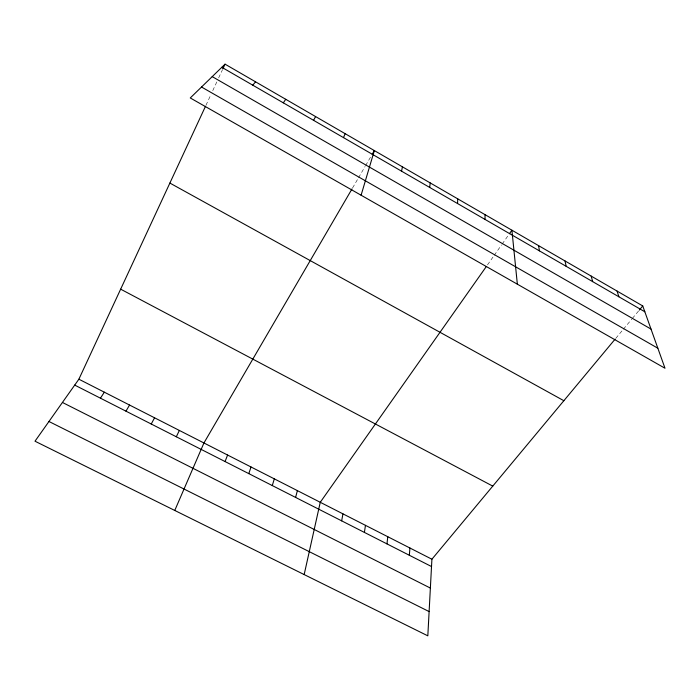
<?xml version="1.0" encoding="UTF-8"?>
<svg xmlns="http://www.w3.org/2000/svg" width="700" height="700" viewBox="0 0 700 700"><rect width="100%" height="100%" fill="white"/><g stroke="black" fill="none" stroke-linecap="round" stroke-linejoin="round"><path stroke-width="0.53" stroke-dasharray="3.5 2.62" d="M205.957 105.306L210.481 95.55M212.756 90.65L216.851 81.821M218.671 77.892L222.32 70.044M352.555 187.985L357.446 179.594M358.54 177.721L365.076 166.495M365.627 165.559L371.079 156.196M487.489 264.871L492.975 257.092M494.191 255.351L501.524 244.947M502.136 244.081L508.244 235.41M615.781 338.345L622.003 330.873M623.385 329.21L631.689 319.244M632.38 318.412L638.601 310.931"/><path stroke-width="1.05" d="M457.555 203.543L457.721 198.844M615.09 339.168L431.909 559.221L427.822 635.836L35 441.21L78.881 379.207L205.502 106.286M409.325 555.266L409.938 548.021M429.695 187.442L430.211 182.919M386.96 543.883L387.791 536.725M364.402 532.411L365.47 525.341M341.652 520.852L342.956 513.861M401.555 171.176L402.421 166.836M304.168 574.569L320.259 502.294L486.273 266.604M295.601 497.429L297.377 490.621M361.095 195.221L374.351 150.588L372.172 154.324M272.291 485.573L274.312 478.861M248.78 473.62L251.046 466.996M225.068 461.562L227.588 455.035M343.507 137.629L345.126 133.665M174.764 510.457L203.936 442.977L352.012 188.912M222.775 69.064L225.05 64.164L642.749 305.944L665 368.252L190.269 97.956L225.05 64.164M176.312 436.765L179.357 430.439M151.244 424.025L154.569 417.804M313.582 120.33L315.586 116.567M125.956 411.162L129.561 405.046M100.45 398.186L104.335 392.184M283.325 102.848L285.731 99.286M509.46 233.678L511.91 230.213L517.352 284.191M639.293 310.1L642.749 305.944M252.744 85.172L255.553 81.821M48.956 421.488L429.118 611.581M62.431 402.456L430.369 588.07M74.707 385.096L431.524 566.545M78.881 379.207L431.909 559.221M120.654 289.17L492.774 486.115M169.881 183.067L563.867 400.715M201.53 87.019L657.851 348.224M212.222 76.624L651.009 329.079M221.821 67.296L644.84 311.789M617.094 291.095L618.879 296.783M591.185 276.098L592.664 281.627M565.023 260.951L566.178 266.324M538.597 245.656L539.438 250.862M484.951 214.602L485.126 219.476"/></g></svg>
